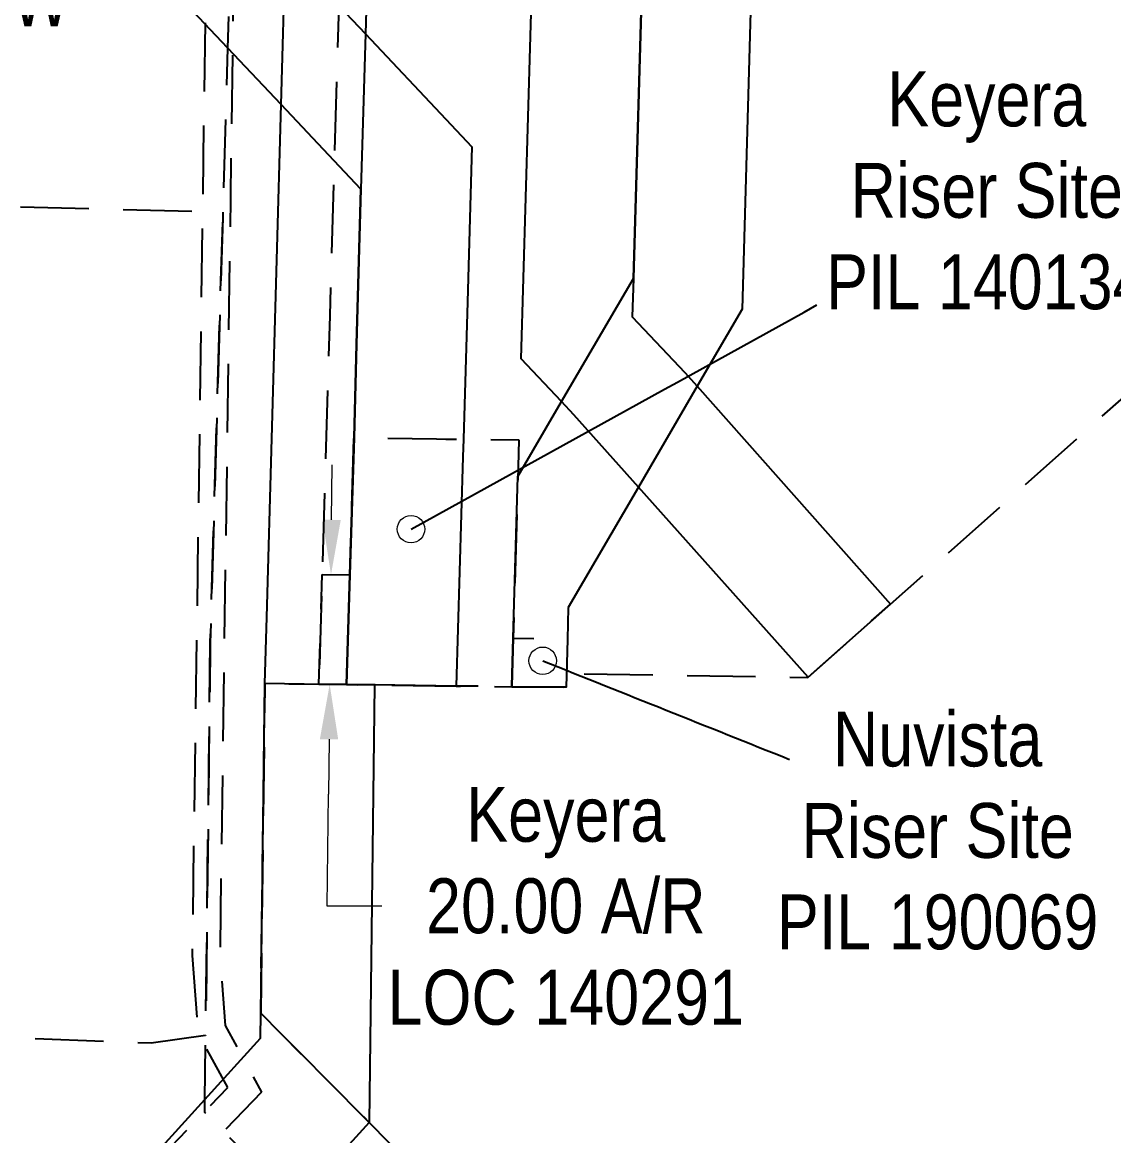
# Model space of a CAD drawing. Extents: x 383425 to 391668, y 6055101 to 6059545.
# Drawn here: x 385581.6 to 385780.5, y 6058906.1 to 6059109 of the extents above; entities that cross this region are included whole.
import ezdxf

# ---------------------------------------------------------------- set-up
doc = ezdxf.new("R2010")
doc.units = 0
doc.header["$LTSCALE"] = 5
doc.header["$PDMODE"] = 35
doc.header["$PDSIZE"] = 20
doc.linetypes.add('foc-ACCESSROAD', pattern=[3.75, 2.5, -1.25])
doc.layers.get('Defpoints').update_dxf_attribs({"color": 9})
for name, color, linetype in [('C-AR', 13, 'foc-ACCESSROAD'), ('C-RW', 13, 'Continuous'), ('C-WS', 13, 'foc-ACCESSROAD'), ('F-RW', 190, 'Continuous'), ('F-WS', 190, 'foc-ACCESSROAD'), ('P-TXT', 4, 'Continuous')]:
    doc.layers.add(name, color=color, linetype=linetype)
for name, color, linetype, lineweight in [('C-AR-T', 13, 'Continuous', 9), ('C-WS-T', 13, 'Continuous', 9), ('F-AR-T', 190, 'Continuous', 9), ('F-WS-T', 190, 'Continuous', 9)]:
    doc.layers.add(name, color=color, linetype=linetype, lineweight=lineweight)
doc.styles.add('80CG', font='ARIALN.TTF', dxfattribs={"height": 10})
doc.dimstyles.new('Compass 5 000', dxfattribs={"dimscale": 5, "dimtxt": 9, "dimasz": 2, "dimexe": 0.2, "dimexo": 0.0625, "dimgap": 0.5, "dimtad": 0, "dimtih": 1, "dimtoh": 1, "dimzin": 0, "dimdsep": 46, "dimtxsty": '80CG', "dimcen": 0.1, "dimse1": 1, "dimse2": 1, "dimclrd": 256, "dimclrt": 256, "dimaunit": 1, "dimadec": 4, "dimazin": 0, "dimtfac": 0.06, "dimtofl": 0, "dimtmove": 0, "dimatfit": 1, "dimfxl": 0.2, "dimtolj": 1, "dimtzin": 0, "dimlwd": -1, "dimarcsym": 0})

# ---------------------------------------------------------------- blocks, each defined once
blk = doc.blocks.new('*D71')
at = {"layer": 'C-AR-T', "transparency": 16777216}
for p, q in [((385605.04, 6059113.01), (385592.67, 6059113.18)), ((385630.04, 6059112.67), (385640.04, 6059112.54))]:
    blk.add_line(p, q, dxfattribs=at)
for points in [[(385605.07, 6059114.68), (385605.02, 6059111.34), (385615.04, 6059112.88)], [(385630.06, 6059114.34), (385630.02, 6059111.01), (385620.04, 6059112.81)]]:
    blk.add_solid(points, dxfattribs=at)
at = {"layer": 'Defpoints', "color": 0, "transparency": 16777216}
for p in [(385615.04, 6059112.88), (385614.74, 6059090.61), (385619.74, 6059090.54)]:
    blk.add_point(p, dxfattribs=at)
at = {"layer": 'C-AR-T', "transparency": 16777216, "insert": (385537.28, 6059113.18), "char_height": 10, "attachment_point": 5, "style": '80CG'}
blk.add_mtext('\\A1;Nuvista\\P5.00 Water Line R/W\\PLOC 250337', dxfattribs=at)
blk = doc.blocks.new('*D75')
at = {"layer": 'Defpoints', "color": 0, "transparency": 16777216}
for p in [(385637.53, 6059008.31), (385637.29, 6058988.32), (385637.64, 6058988.32)]:
    blk.add_point(p, dxfattribs=at)
at = {"layer": 'F-AR-T', "transparency": 16777216}
for p, q in [((385638, 6059018.31), (385638.11, 6059028.31)), ((385637.52, 6058978.32), (385637.4, 6058968.32)), ((385637.16, 6058947.91), (385637.4, 6058968.32)), ((385647.16, 6058947.91), (385637.16, 6058947.91))]:
    blk.add_line(p, q, dxfattribs=at)
for points in [[(385636.33, 6059018.33), (385639.66, 6059018.29), (385637.88, 6059008.31)], [(385635.85, 6058978.34), (385639.19, 6058978.3), (385637.64, 6058988.32)]]:
    blk.add_solid(points, dxfattribs=at)
at = {"layer": 'F-AR-T', "transparency": 16777216, "insert": (385680.67, 6058947.91), "char_height": 10, "attachment_point": 5, "style": '80CG'}
blk.add_mtext('\\A1;Keyera\\P20.00 A/R\\PLOC 140291', dxfattribs=at)
blk = doc.blocks.new('*D106')
at = {"layer": 'Defpoints', "color": 0, "transparency": 16777216}
for p in [(385681.95, 6058781.09), (385753.27, 6058767.36), (385751.99, 6058762.52)]:
    blk.add_point(p, dxfattribs=at)
at = {"layer": 'P-TXT', "transparency": 16777216}
for p, q in [((385685.79, 6058795.59), (385706.4, 6058873.34)), ((385706.4, 6058873.34), (385716.4, 6058873.34)), ((385679.38, 6058771.42), (385676.82, 6058761.76))]:
    blk.add_line(p, q, dxfattribs=at)
for points in [[(385684.18, 6058796.01), (385687.4, 6058795.16), (385683.23, 6058785.92)], [(385677.77, 6058771.85), (385680.99, 6058771), (385681.95, 6058781.09)]]:
    blk.add_solid(points, dxfattribs=at)
at = {"layer": 'P-TXT', "transparency": 16777216, "insert": (385771.78, 6058873.34), "char_height": 10, "attachment_point": 5, "style": '80CG'}
blk.add_mtext('\\A1;Nuvista\\P5.00 Water Line R/W\\PLOC 250429', dxfattribs=at)

msp = doc.modelspace()

# ---------------------------------------------------------------- linework, layer by layer
at = {"layer": 'C-AR', "flags": 128}
for points in [[(385638.423, 6059489.939), (385628.939, 6059486.504), (385627.148, 6059411.766), (385620.562, 6059151.539), (385619.554, 6059076.787), (385617.635, 6058939.045), (385618.595, 6058926.138), (385625.208, 6058914.029), (385607.958, 6058896.071), (385597.921, 6058881.958), (385561.414, 6058842.829), (385446.933, 6058875.706), (385443.559, 6058858.652), (385438.754, 6058860.118), (385443.086, 6058882.011), (385559.849, 6058848.479), (385594.041, 6058885.125), (385604.098, 6058899.268), (385619.065, 6058914.849), (385613.69, 6058924.69), (385612.634, 6058938.895), (385614.556, 6059076.855), (385615.564, 6059151.636), (385622.151, 6059411.889), (385624.025, 6059490.04), (385624.737, 6059490.298)], [(385644.001, 6059489.793), (385641.424, 6059388.133), (385636.812, 6059206.228), (385636.306, 6059186.27), (385635.8, 6059166.28), (385635.419, 6059151.288), (385635.375, 6059149.528), (385640.261, 6059144.355), (385639.93, 6059133.143), (385639.306, 6059111.964), (385638.472, 6059083.72), (385637.639, 6059055.474), (385636.247, 6059008.33), (385635.953, 6058998.324), (385635.658, 6058988.341), (385625.83, 6058988.459), (385625.079, 6058928.417), (385644.826, 6058908.498), (385738.822, 6058813.686), (385753.504, 6058798.877), (385737.875, 6058803.366), (385733.757, 6058804.598), (385724.126, 6058807.479), (385717.952, 6058809.325), (385713.738, 6058810.586), (385699.032, 6058825.421), (385631.371, 6058893.668), (385614.867, 6058910.317), (385614.895, 6058912.7), (385615.032, 6058924.355), (385615.875, 6058995.877), (385618.164, 6059073.357), (385618.192, 6059074.376), (385618.242, 6059076.012), (385619.081, 6059104.255), (385619.919, 6059132.497), (385620.251, 6059143.707), (385615.354, 6059148.893), (385615.429, 6059151.779), (385615.816, 6059166.77), (385616.331, 6059186.76), (385616.846, 6059206.724), (385621.539, 6059388.681), (385622.138, 6059411.912), (385624.02, 6059490.316)]]:
    msp.add_lwpolyline(points, dxfattribs=at)
at = {"layer": 'C-RW', "flags": 128}
for points in [[(385716.931, 6059204.238), (385712.825, 6059056.719), (385704.618, 6059042.639), (385693.917, 6059024.28), (385681.127, 6059002.336), (385680.958, 6058996.49), (385680.707, 6058987.787), (385670.818, 6058987.905), (385671.071, 6058996.771), (385671.91, 6059026.212), (385679.879, 6059039.866), (385692.986, 6059062.278), (385696.52, 6059184.792)], [(385696.52, 6059184.792), (385692.986, 6059062.278), (385692.785, 6059055.325), (385702.369, 6059045.175), (385704.618, 6059042.639), (385739.842, 6059002.943), (385724.823, 6058989.663), (385693.917, 6059024.28), (385682.141, 6059037.47), (385679.879, 6059039.866), (385672.558, 6059047.62), (385675.953, 6059165.294)], [(385644.756, 6059128.032), (385644.14, 6059106.844), (385643.319, 6059078.587), (385642.533, 6059050.322), (385642.072, 6059033.236), (385641.288, 6059008.266), (385640.711, 6058988.281), (385645.82, 6058988.217), (385644.826, 6058908.498), (385638.119, 6058901.106), (385631.371, 6058893.668), (385597.068, 6058855.864), (385589.674, 6058847.713), (385555.664, 6058810.22), (385520.785, 6058771.77), (385562.468, 6058585.595), (385568.578, 6058558.317), (385577.803, 6058514.476), (385582.947, 6058490.019), (385585.005, 6058480.238), (385593.862, 6058438.158), (385297.111, 6058445.288), (385022.038, 6058453.838)], [(385536.717, 6058586.302), (385495.999, 6058768.097), (385493.564, 6058778.966), (385495.057, 6058780.606), (385499.382, 6058785.374), (385507.564, 6058794.394), (385529.166, 6058818.203), (385563.172, 6058855.691), (385570.617, 6058863.897), (385578.549, 6058872.642), (385614.895, 6058912.7), (385625.022, 6058923.863), (385625.079, 6058928.417), (385625.83, 6058988.459), (385626.168, 6059000.541), (385627.999, 6059065.683), (385628.794, 6059093.97), (385629.588, 6059122.256)]]:
    msp.add_lwpolyline(points, dxfattribs=at)
at = {"layer": 'C-WS', "flags": 128}
for points in [[(385902.996, 6058766.226), (385902.872, 6058755.97), (385753.504, 6058798.877), (385738.822, 6058813.686), (385644.826, 6058908.498), (385625.079, 6058928.417), (385625.831, 6058988.458), (385635.658, 6058988.341), (385640.711, 6058988.281), (385645.82, 6058988.219), (385660.709, 6058988.027), (385670.818, 6058987.906), (385680.707, 6058987.787), (385680.779, 6058990.292), (385724.754, 6058989.592), (385739.839, 6059002.954), (385805.508, 6059061.207), (385973.666, 6059059.152), (385969.438, 6058891.46), (385911.944, 6058848.705), (385904.657, 6058781.32), (385903.567, 6058771.239), (385902.996, 6058766.226)], [(385680.958, 6058996.49), (385680.707, 6058987.787), (385670.818, 6058987.904), (385671.072, 6058996.771), (385680.958, 6058996.49)]]:
    msp.add_lwpolyline(points, close=True, dxfattribs=at)
at = {"layer": 'F-RW', "flags": 128}
msp.add_lwpolyline([(385639.306, 6059111.964), (385644.14, 6059106.844), (385658.811, 6059091.305), (385663.546, 6059086.291), (385662.73, 6059058.028), (385662.007, 6059032.99), (385661.914, 6059029.765), (385660.709, 6058988.024), (385645.82, 6058988.217), (385640.711, 6058988.281), (385641.288, 6059008.266), (385642.072, 6059033.236), (385642.533, 6059050.322), (385643.319, 6059078.587), (385638.472, 6059083.72), (385628.794, 6059093.97), (385619.081, 6059104.255), (385585.248, 6059140.089)], dxfattribs=at)
at = {"layer": 'F-WS', "flags": 128}
for points in [[(385618.192, 6059074.376), (385618.164, 6059073.357), (385615.875, 6058995.877), (385615.032, 6058924.355), (385605.129, 6058922.935), (385465.087, 6058928.359), (385469.061, 6059078.343), (385618.192, 6059074.376)], [(385645.82, 6058988.217), (385640.711, 6058988.281), (385641.288, 6059008.266), (385642.072, 6059033.236), (385657.127, 6059033.046), (385658.836, 6059033.025), (385662.007, 6059032.99), (385672.117, 6059032.872), (385671.073, 6058996.771), (385670.818, 6058987.904), (385660.709, 6058988.024), (385645.82, 6058988.217)], [(385640.711, 6058988.281), (385635.658, 6058988.341), (385635.953, 6058998.324), (385636.247, 6059008.33), (385641.288, 6059008.266), (385640.711, 6058988.281)]]:
    msp.add_lwpolyline(points, close=True, dxfattribs=at)

# ---------------------------------------------------------------- texts
at = {"layer": 'C-WS-T', "insert": (385748.436, 6058961.638), "char_height": 9.9962, "width": 84.87665, "attachment_point": 5, "style": '80CG'}
msp.add_mtext('Nuvista\\PRiser Site\\PPIL 190069', dxfattribs=at)
at = {"layer": 'F-WS-T', "insert": (385757.393, 6059078.276), "char_height": 9.9962, "width": 58.12014, "attachment_point": 5, "style": '80CG'}
msp.add_mtext('Keyera\\PRiser Site\\PPIL 140134', dxfattribs=at)

# ---------------------------------------------------------------- dimensions: what is measured, and where the dimension line sits
at = {"layer": 'C-AR-T'}
dim = msp.add_linear_dim(base=(385615.042, 6059112.876), p1=(385619.739, 6059090.545), p2=(385614.741, 6059090.612), angle=179.22736, text='Nuvista\\P5.00 Water Line R/W\\PLOC 250337', dimstyle='Compass 5 000', dxfattribs=at)
dim.commit()
dim.dimension.update_dxf_attribs({"geometry": '*D71', "text_midpoint": (385537.284, 6059113.178), "dimtype": 161})
at = {"layer": 'F-AR-T'}
dim = msp.add_linear_dim(base=(385637.639, 6058988.317), p1=(385637.529, 6059008.313), p2=(385637.291, 6058988.322), angle=269.31927, text='Keyera\\P20.00 A/R\\PLOC 140291', dimstyle='Compass 5 000', override={"dimtmove": 1}, dxfattribs=at)
dim.commit()
dim.dimension.update_dxf_attribs({"geometry": '*D75', "text_midpoint": (385659.345, 6058947.915), "dimtype": 161})
at = {"layer": 'P-TXT', "color": 3}
dim = msp.add_linear_dim(base=(385681.946, 6058781.089), p1=(385753.269, 6058767.355), p2=(385751.989, 6058762.524), angle=255.15487, text='Nuvista\\P5.00 Water Line R/W\\PLOC 250429', dimstyle='Compass 5 000', dxfattribs=at)
dim.commit()
dim.dimension.update_dxf_attribs({"geometry": '*D106', "text_midpoint": (385771.783, 6058873.34), "dimtype": 161})

# ---------------------------------------------------------------- leaders
at = {"layer": 'C-WS-T', "path_type": 1}
msp.add_leader([(385676.457, 6058992.632), (385721.429, 6058974.652)], dimstyle='Compass 5 000', override={"dimasz": 1, "dimldrblk": 'DotBlank'}, dxfattribs=at)
at = {"layer": 'F-WS-T', "path_type": 1}
msp.add_leader([(385652.464, 6059016.607), (385726.42, 6059057.455)], dimstyle='Compass 5 000', override={"dimasz": 1, "dimgap": 0.5, "dimtad": 0, "dimldrblk": 'DotBlank'}, dxfattribs=at)

doc.saveas('drawing.dxf')
